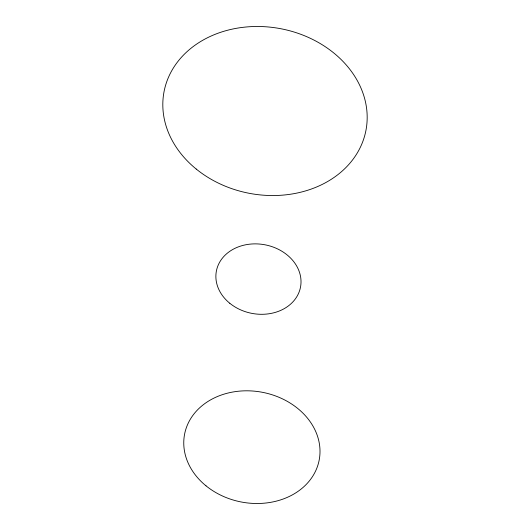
<?xml version="1.0" encoding="UTF-8"?>
<svg xmlns="http://www.w3.org/2000/svg" width="530" height="530" viewBox="0 0 530 530"><rect width="100%" height="100%" fill="white"/><g stroke="black" fill="none" stroke-linecap="round" stroke-linejoin="round"><path stroke-width="0.79" d="M196.199 169.03A102.787 83.786 10.8 0 0 364.825 135.243A102.787 83.786 10.8 0 0 233.969 28.766A102.787 83.786 10.8 0 0 196.199 169.03M229.775 303.259A42.831 34.914 10.8 0 0 300.04 289.181A42.831 34.914 10.8 0 0 245.516 244.82A42.831 34.914 10.8 0 0 229.775 303.259M206.024 485.838A68.529 55.855 10.8 0 0 318.437 463.306A68.529 55.855 10.8 0 0 231.199 392.326A68.529 55.855 10.8 0 0 206.024 485.838"/></g></svg>
